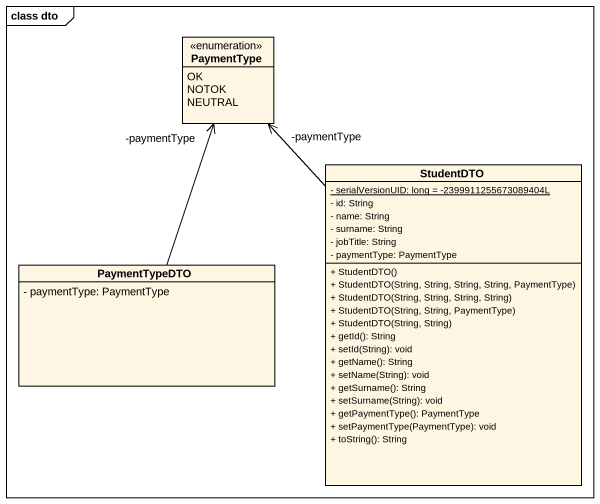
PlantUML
@startuml
mainframe class dto
hide circle
hide empty members
skinparam classAttributeIconSize 0
enum PaymentType {
  OK
  NOTOK
  NEUTRAL
}
class StudentDTO {
  {static} - serialVersionUID: long = -2399911255673089404L
  - id: String
  - name: String
  - surname: String
  - jobTitle: String
  - paymentType: PaymentType
  + StudentDTO()
  + StudentDTO(String, String, String, String, PaymentType)
  + StudentDTO(String, String, String, String)
  + StudentDTO(String, String, PaymentType)
  + StudentDTO(String, String)
  + getId(): String
  + setId(String): void
  + getName(): String
  + setName(String): void
  + getSurname(): String
  + setSurname(String): void
  + getPaymentType(): PaymentType
  + setPaymentType(PaymentType): void
  + toString(): String
}
class PaymentTypeDTO {
  - paymentType: PaymentType
}
StudentDTO -up-> "-paymentType" PaymentType
PaymentTypeDTO -up-> "-paymentType" PaymentType
@enduml
